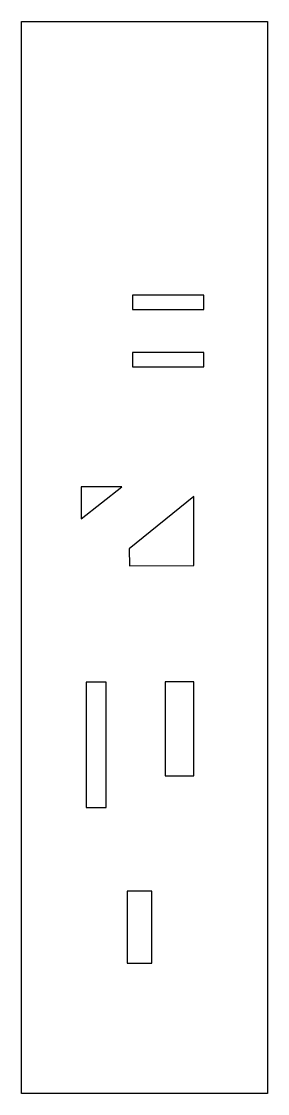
# Model space of a CAD drawing. Header units: millimetres. Extents: x -25 to 0, y -102 to 5.
import ezdxf

# ---------------------------------------------------------------- set-up
doc = ezdxf.new("R2010")
doc.units = ezdxf.units.MM
doc.layers.get('0').update_dxf_attribs({"linetype": 'CONTINUOUS'})

msp = doc.modelspace()

# ---------------------------------------------------------------- linework, layer by layer
for points in [[(-0.25, -101.5), (-24.75, -101.5), (-24.75, 5), (-0.25, 5)], [(-13.71, -22.18), (-13.71, -23.62), (-6.59, -23.62), (-6.59, -22.18)], [(-6.59, -29.32), (-6.59, -27.9), (-13.71, -27.9), (-13.71, -29.32)], [(-18.79, -41.24), (-18.79, -44.41), (-14.77, -41.24)], [(-13.99, -49.08), (-7.59, -49.06), (-7.59, -42.2), (-14.01, -47.4)], [(-16.33, -73.1), (-16.33, -60.65), (-18.29, -60.65), (-18.29, -73.1)], [(-10.45, -69.94), (-7.59, -69.94), (-7.59, -60.59), (-10.45, -60.59)], [(-11.77, -88.55), (-11.77, -81.41), (-14.21, -81.41), (-14.21, -88.55)]]:
    msp.add_lwpolyline(points, close=True)

doc.saveas('drawing.dxf')
